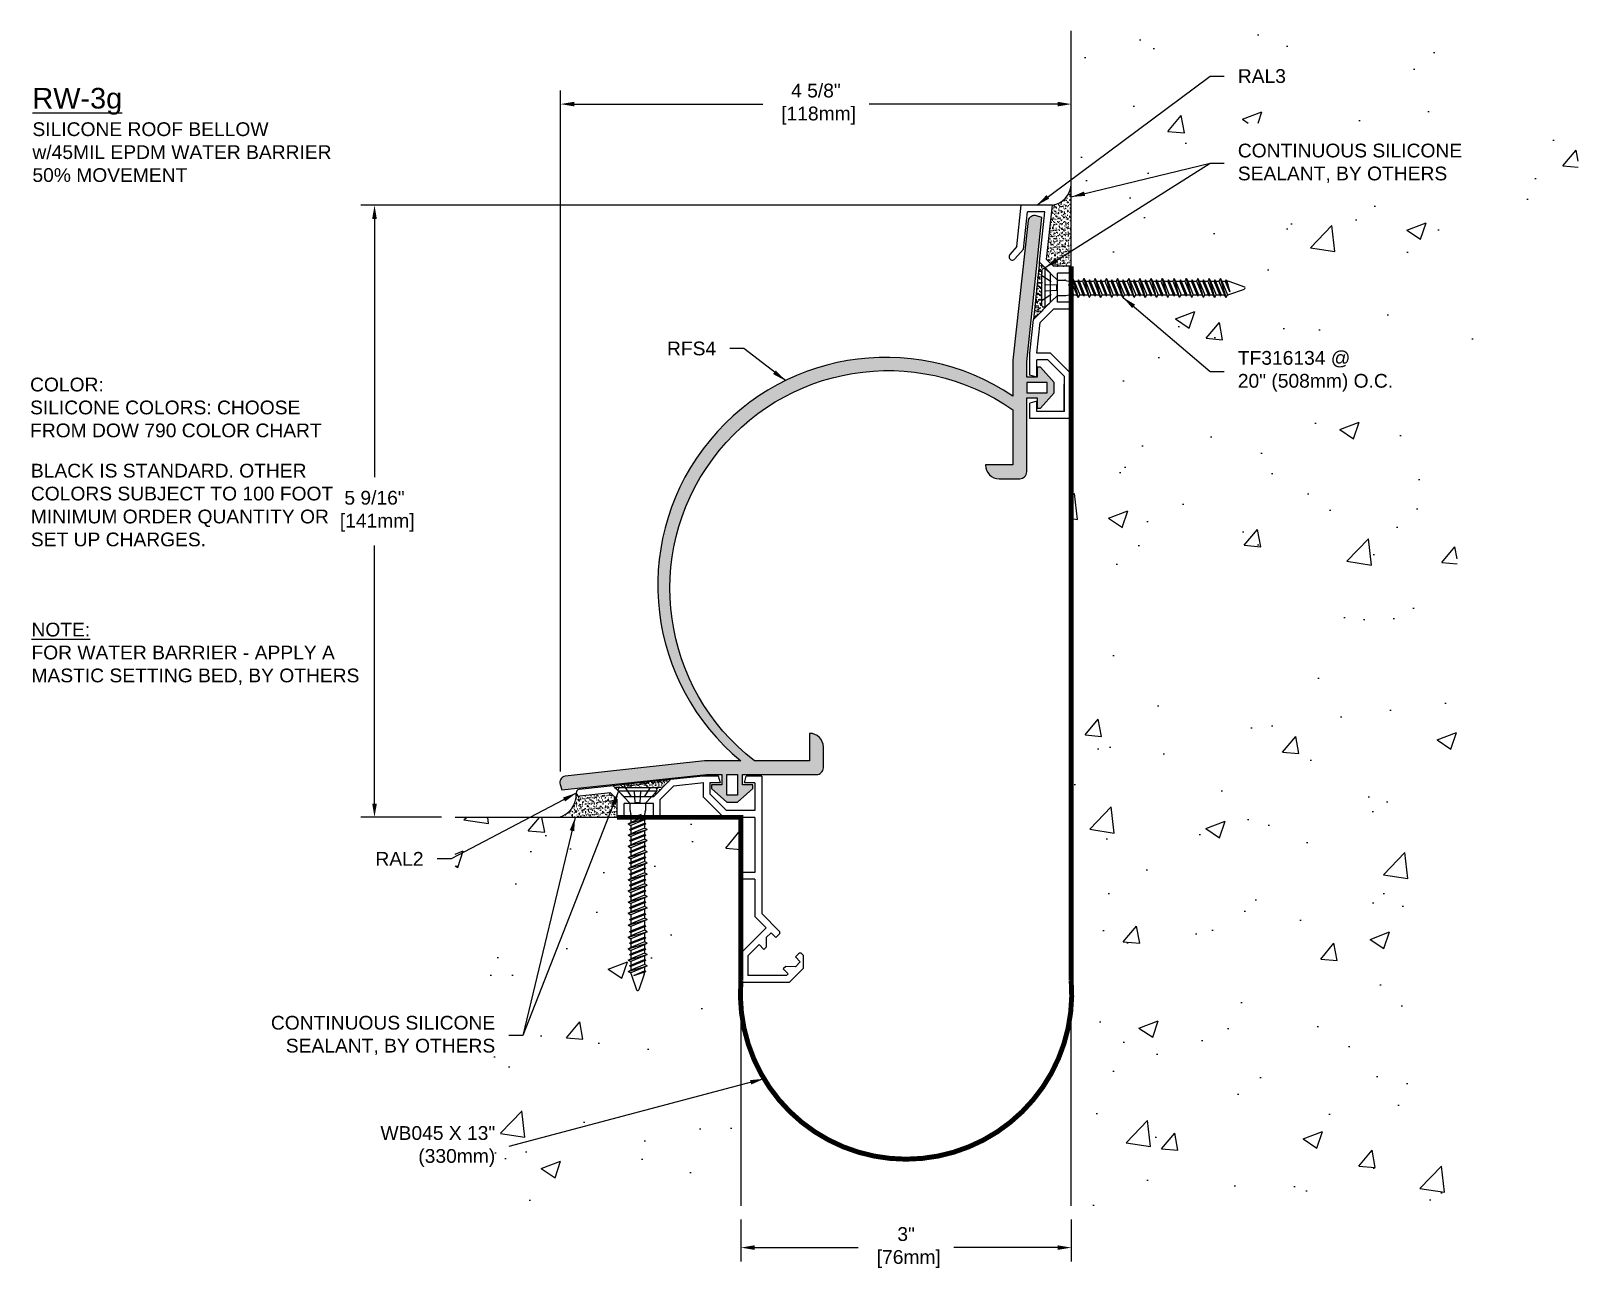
# Model space of a CAD drawing. Header units: inches. Extents: x -19.8 to 11, y -11.2 to 3.6.
# Drawn here: x -3.09 to 10.97, y -11.15 to 0.09 of the extents above; entities outside this region: 1.
import ezdxf

# ---------------------------------------------------------------- set-up
doc = ezdxf.new("R2010")
doc.units = ezdxf.units.IN
doc.header["$LTSCALE"] = 0.25
doc.header["$MEASUREMENT"] = 0
doc.linetypes.add('DASHED', pattern=[0.75, 0.5, -0.25])
for name, color, linetype in [('Anchors', 4, 'Continuous'), ('Conditions', 1, 'Continuous'), ('Dimensions', 3, 'Continuous'), ('Fillers', 2, 'Continuous'), ('Metals', 7, 'Continuous'), ('NOTES', 30, 'Continuous'), ('TEXT', 2, 'Continuous')]:
    doc.layers.add(name, color=color, linetype=linetype)
doc.styles.add('ARIAL', font='arial.ttf')
doc.dimstyles.new('Arial', dxfattribs={"dimtxt": 0.125, "dimasz": 0.125, "dimexe": 0.125, "dimexo": 0.125, "dimgap": 0.125, "dimtad": 0, "dimtih": 1, "dimtoh": 1, "dimdec": 4, "dimzin": 3, "dimdsep": 46, "dimlunit": 4, "dimtxsty": 'ARIAL', "dimcen": 0.125, "dimadec": 0, "dimazin": 0, "dimtfac": 1, "dimtdec": 4, "dimtofl": 0, "dimtmove": 0, "dimatfit": 3, "dimfxl": 0, "dimfrac": 2, "dimtolj": 1, "dimtzin": 0, "dimarcsym": 0})

# ---------------------------------------------------------------- blocks, each defined once
blk = doc.blocks.new('*D7')
at = {"layer": 'DEFPOINTS', "color": 0}
for p in [(3.363, -10.585), (6.363, -10.585), (6.363, -10.965)]:
    blk.add_point(p, dxfattribs=at)
at = {"layer": 'Dimensions', "color": 0, "lineweight": -2}
for p, q in [((3.363, -10.71), (3.363, -11.09)), ((6.363, -10.71), (6.363, -11.09)), ((3.488, -10.965), (4.428, -10.965)), ((6.238, -10.965), (5.297, -10.965))]:
    blk.add_line(p, q, dxfattribs=at)
at = {"layer": 'Dimensions', "color": 0}
for points in [[(3.488, -10.944), (3.488, -10.986), (3.363, -10.965)], [(6.238, -10.944), (6.238, -10.986), (6.363, -10.965)]]:
    blk.add_solid(points, dxfattribs=at)
at = {"layer": 'Dimensions', "color": 0, "insert": (4.863, -10.965), "char_height": 0.125, "attachment_point": 5, "style": 'ARIAL'}
blk.add_mtext('\\A1;3"\\P [76mm]', dxfattribs=at)
blk = doc.blocks.new('A$C63CB1885')
for p, q in [((-0.176, 0), (-0.175, 0.018)), ((-0.176, 0), (0.176, 0)), ((-0.176, 0), (-0.07, -0.113)), ((-0.163, 0.029), (0.163, 0.029)), ((0.07, -0.113), (0.176, 0)), ((0.176, 0), (0.175, 0.018)), ((-0.07, -0.113), (0.07, -0.113)), ((-0.07, -0.113), (-0.07, -0.18)), ((0.07, -0.113), (0.07, -0.18)), ((-0.086, -0.302), (0.086, -0.251)), ((-0.074, -0.251), (0.032, -0.215)), ((-0.074, -0.251), (-0.062, -0.245)), ((-0.074, -0.251), (-0.062, -0.257)), ((-0.069, -0.189), (-0.063, -0.215)), ((-0.062, -0.245), (0.032, -0.215)), ((0.032, -0.215), (-0.062, -0.257)), ((-0.062, -0.225), (-0.062, -0.245)), ((0.062, -0.238), (-0.062, -0.289)), ((-0.062, -0.257), (-0.062, -0.289)), ((0.062, -0.264), (-0.062, -0.315)), ((0.062, -0.225), (0.062, -0.238)), ((0.086, -0.251), (0.062, -0.238)), ((0.086, -0.251), (0.062, -0.264)), ((0.062, -0.264), (0.062, -0.296)), ((0.069, -0.189), (0.063, -0.215)), ((-0.086, -0.302), (-0.062, -0.289)), ((-0.086, -0.302), (-0.062, -0.315)), ((-0.086, -0.403), (0.086, -0.353)), ((-0.086, -0.403), (-0.062, -0.391)), ((-0.086, -0.403), (-0.062, -0.416)), ((-0.074, -0.353), (0.074, -0.302)), ((-0.074, -0.353), (-0.062, -0.346)), ((-0.074, -0.353), (-0.062, -0.359)), ((-0.074, -0.454), (0.074, -0.403)), ((-0.062, -0.346), (0.062, -0.296)), ((0.062, -0.308), (-0.062, -0.359)), ((-0.062, -0.315), (-0.062, -0.346)), ((0.062, -0.34), (-0.062, -0.391)), ((-0.062, -0.359), (-0.062, -0.391)), ((0.062, -0.366), (-0.062, -0.416)), ((-0.062, -0.448), (0.062, -0.397)), ((0.062, -0.41), (-0.062, -0.46)), ((-0.062, -0.416), (-0.062, -0.448)), ((0.074, -0.302), (0.062, -0.296)), ((0.074, -0.302), (0.062, -0.308)), ((0.062, -0.308), (0.062, -0.34)), ((0.086, -0.353), (0.062, -0.34)), ((0.086, -0.353), (0.062, -0.366)), ((0.062, -0.366), (0.062, -0.397)), ((0.074, -0.403), (0.062, -0.397)), ((0.074, -0.403), (0.062, -0.41)), ((0.062, -0.41), (0.062, -0.441)), ((-0.086, -0.505), (0.086, -0.454)), ((-0.086, -0.505), (-0.062, -0.492)), ((-0.086, -0.505), (-0.062, -0.518)), ((-0.086, -0.607), (0.086, -0.556)), ((-0.074, -0.454), (-0.062, -0.448)), ((-0.074, -0.454), (-0.062, -0.46)), ((-0.074, -0.556), (0.074, -0.505)), ((-0.074, -0.556), (-0.062, -0.55)), ((-0.074, -0.556), (-0.062, -0.562)), ((0.062, -0.441), (-0.062, -0.492)), ((-0.062, -0.46), (-0.062, -0.492)), ((0.062, -0.467), (-0.062, -0.518)), ((-0.062, -0.55), (0.062, -0.499)), ((0.062, -0.511), (-0.062, -0.562)), ((-0.062, -0.518), (-0.062, -0.55)), ((0.062, -0.543), (-0.062, -0.594)), ((-0.062, -0.562), (-0.062, -0.594)), ((0.086, -0.454), (0.062, -0.441)), ((0.086, -0.454), (0.062, -0.467)), ((0.062, -0.467), (0.062, -0.499)), ((0.074, -0.505), (0.062, -0.499)), ((0.074, -0.505), (0.062, -0.511)), ((0.062, -0.511), (0.062, -0.543)), ((0.086, -0.556), (0.062, -0.543)), ((0.086, -0.556), (0.062, -0.569)), ((-0.086, -0.607), (-0.062, -0.594)), ((-0.086, -0.607), (-0.062, -0.619)), ((-0.086, -0.708), (0.086, -0.657)), ((-0.086, -0.708), (-0.062, -0.695)), ((-0.074, -0.657), (0.074, -0.607)), ((-0.074, -0.657), (-0.062, -0.651)), ((-0.074, -0.657), (-0.062, -0.664)), ((0.062, -0.569), (-0.062, -0.619)), ((-0.062, -0.651), (0.062, -0.6)), ((0.062, -0.613), (-0.062, -0.664)), ((-0.062, -0.619), (-0.062, -0.651)), ((0.062, -0.644), (-0.062, -0.695)), ((-0.062, -0.664), (-0.062, -0.695)), ((0.062, -0.67), (-0.062, -0.721)), ((-0.062, -0.753), (0.062, -0.702)), ((0.062, -0.569), (0.062, -0.6)), ((0.074, -0.607), (0.062, -0.6)), ((0.074, -0.607), (0.062, -0.613)), ((0.062, -0.613), (0.062, -0.644)), ((0.086, -0.657), (0.062, -0.644)), ((0.086, -0.657), (0.062, -0.67)), ((0.062, -0.67), (0.062, -0.702)), ((0.074, -0.708), (0.062, -0.702)), ((-0.086, -0.708), (-0.062, -0.721)), ((-0.086, -0.81), (0.086, -0.759)), ((-0.086, -0.81), (-0.062, -0.797)), ((-0.086, -0.81), (-0.062, -0.823)), ((-0.074, -0.759), (0.074, -0.708)), ((-0.074, -0.759), (-0.062, -0.753)), ((-0.074, -0.759), (-0.062, -0.765)), ((-0.074, -0.86), (0.074, -0.81)), ((0.062, -0.714), (-0.062, -0.765)), ((-0.062, -0.721), (-0.062, -0.753)), ((0.062, -0.746), (-0.062, -0.797)), ((-0.062, -0.765), (-0.062, -0.797)), ((0.062, -0.772), (-0.062, -0.823)), ((-0.062, -0.854), (0.062, -0.804)), ((0.062, -0.816), (-0.062, -0.867)), ((-0.062, -0.823), (-0.062, -0.854)), ((0.074, -0.708), (0.062, -0.714)), ((0.062, -0.714), (0.062, -0.746)), ((0.086, -0.759), (0.062, -0.746)), ((0.086, -0.759), (0.062, -0.772)), ((0.062, -0.772), (0.062, -0.804)), ((0.074, -0.81), (0.062, -0.804)), ((0.074, -0.81), (0.062, -0.816)), ((0.062, -0.816), (0.062, -0.848)), ((-0.086, -0.911), (0.086, -0.86)), ((-0.086, -0.911), (-0.062, -0.898)), ((-0.086, -0.911), (-0.062, -0.924)), ((-0.086, -1.013), (0.086, -0.962)), ((-0.074, -0.86), (-0.062, -0.854)), ((-0.074, -0.86), (-0.062, -0.867)), ((-0.074, -0.962), (0.074, -0.911)), ((-0.074, -0.962), (-0.062, -0.956)), ((-0.074, -0.962), (-0.062, -0.968)), ((0.062, -0.848), (-0.062, -0.898)), ((-0.062, -0.867), (-0.062, -0.898)), ((0.062, -0.873), (-0.062, -0.924)), ((-0.062, -0.956), (0.062, -0.905)), ((0.062, -0.917), (-0.062, -0.968)), ((-0.062, -0.924), (-0.062, -0.956)), ((0.062, -0.949), (-0.062, -1)), ((-0.062, -0.968), (-0.062, -1)), ((0.062, -0.975), (-0.062, -1.026)), ((0.086, -0.86), (0.062, -0.848)), ((0.086, -0.86), (0.062, -0.873)), ((0.062, -0.873), (0.062, -0.905)), ((0.074, -0.911), (0.062, -0.905)), ((0.074, -0.911), (0.062, -0.917)), ((0.062, -0.917), (0.062, -0.949)), ((0.086, -0.962), (0.062, -0.949)), ((0.086, -0.962), (0.062, -0.975)), ((0.062, -0.975), (0.062, -1.007)), ((-0.086, -1.013), (-0.062, -1)), ((-0.086, -1.013), (-0.062, -1.026)), ((-0.086, -1.114), (0.086, -1.064)), ((-0.086, -1.114), (-0.062, -1.101)), ((-0.086, -1.114), (-0.062, -1.127)), ((-0.074, -1.064), (0.074, -1.013)), ((-0.074, -1.064), (-0.062, -1.057)), ((-0.074, -1.064), (-0.062, -1.07)), ((-0.074, -1.171), (0.074, -1.121)), ((-0.062, -1.057), (0.062, -1.007)), ((0.062, -1.019), (-0.062, -1.07)), ((-0.062, -1.026), (-0.062, -1.057)), ((0.062, -1.051), (-0.062, -1.101)), ((-0.062, -1.07), (-0.062, -1.101)), ((0.062, -1.077), (-0.062, -1.127)), ((-0.062, -1.165), (0.062, -1.115)), ((0.074, -1.013), (0.062, -1.007)), ((0.074, -1.013), (0.062, -1.019)), ((0.062, -1.019), (0.062, -1.051)), ((0.086, -1.064), (0.062, -1.051)), ((0.086, -1.064), (0.062, -1.077)), ((0.062, -1.077), (0.062, -1.115)), ((0.074, -1.121), (0.062, -1.115)), ((0.074, -1.121), (0.062, -1.127)), ((-0.086, -1.222), (0.086, -1.171)), ((-0.086, -1.222), (-0.062, -1.209)), ((-0.086, -1.222), (-0.062, -1.235)), ((-0.074, -1.171), (-0.062, -1.165)), ((-0.074, -1.171), (-0.062, -1.178)), ((-0.074, -1.282), (0.074, -1.231)), ((0.062, -1.127), (-0.062, -1.178)), ((-0.062, -1.127), (-0.062, -1.165)), ((0.062, -1.159), (-0.062, -1.209)), ((-0.062, -1.178), (-0.062, -1.209)), ((0.062, -1.184), (-0.062, -1.235)), ((-0.062, -1.275), (0.062, -1.225)), ((-0.062, -1.235), (-0.062, -1.275)), ((0.062, -1.237), (-0.062, -1.288)), ((0.062, -1.127), (0.062, -1.159)), ((0.086, -1.171), (0.062, -1.159)), ((0.086, -1.171), (0.062, -1.184)), ((0.062, -1.184), (0.062, -1.225)), ((0.074, -1.231), (0.062, -1.225)), ((0.074, -1.231), (0.062, -1.237)), ((0.062, -1.237), (0.062, -1.269)), ((-0.086, -1.332), (0.086, -1.282)), ((-0.086, -1.332), (-0.062, -1.319)), ((-0.086, -1.332), (-0.062, -1.345)), ((-0.086, -1.438), (0.086, -1.387)), ((-0.074, -1.282), (-0.062, -1.275)), ((-0.074, -1.282), (-0.062, -1.288)), ((-0.074, -1.387), (0.074, -1.336)), ((-0.074, -1.387), (-0.062, -1.381)), ((-0.074, -1.387), (-0.062, -1.393)), ((0.062, -1.269), (-0.062, -1.319)), ((-0.062, -1.288), (-0.062, -1.319)), ((0.062, -1.295), (-0.062, -1.345)), ((-0.062, -1.381), (0.062, -1.33)), ((0.062, -1.343), (-0.062, -1.393)), ((-0.062, -1.345), (-0.062, -1.381)), ((0.062, -1.374), (-0.062, -1.425)), ((-0.062, -1.393), (-0.062, -1.425)), ((0.062, -1.4), (-0.062, -1.451)), ((0.086, -1.282), (0.062, -1.269)), ((0.086, -1.282), (0.062, -1.295)), ((0.062, -1.295), (0.062, -1.33)), ((0.074, -1.336), (0.062, -1.33)), ((0.074, -1.336), (0.062, -1.343)), ((0.062, -1.343), (0.062, -1.374)), ((0.086, -1.387), (0.062, -1.374)), ((0.086, -1.387), (0.062, -1.4)), ((0.062, -1.4), (0.062, -1.433)), ((-0.086, -1.438), (-0.062, -1.425)), ((-0.086, -1.438), (-0.062, -1.451)), ((-0.086, -1.54), (0.086, -1.489)), ((-0.086, -1.54), (-0.062, -1.527)), ((-0.086, -1.54), (-0.062, -1.553)), ((-0.074, -1.489), (0.074, -1.439)), ((-0.074, -1.489), (-0.062, -1.483)), ((-0.074, -1.489), (-0.062, -1.496)), ((-0.074, -1.592), (0.074, -1.541)), ((-0.062, -1.483), (0.062, -1.433)), ((0.062, -1.445), (-0.062, -1.496)), ((-0.062, -1.451), (-0.062, -1.483)), ((0.062, -1.477), (-0.062, -1.527)), ((-0.062, -1.496), (-0.062, -1.527)), ((0.062, -1.502), (-0.062, -1.553)), ((-0.062, -1.586), (0.062, -1.535)), ((0.074, -1.439), (0.062, -1.433)), ((0.074, -1.439), (0.062, -1.445)), ((0.062, -1.445), (0.062, -1.477)), ((0.086, -1.489), (0.062, -1.477)), ((0.086, -1.489), (0.062, -1.502)), ((0.062, -1.502), (0.062, -1.535)), ((0.074, -1.541), (0.062, -1.535)), ((0.074, -1.541), (0.062, -1.547)), ((-0.086, -1.643), (0.086, -1.592)), ((-0.086, -1.643), (-0.062, -1.63)), ((-0.086, -1.643), (-0.062, -1.655)), ((-0.074, -1.592), (-0.062, -1.586)), ((-0.074, -1.592), (-0.062, -1.598)), ((0.062, -1.547), (-0.062, -1.598)), ((-0.062, -1.553), (-0.062, -1.586)), ((0.062, -1.579), (-0.062, -1.63)), ((-0.062, -1.598), (-0.062, -1.63)), ((0.062, -1.605), (-0.062, -1.655)), ((-0.06, -1.668), (-0.01, -1.81)), ((-0.034, -1.679), (0.062, -1.636)), ((-0.034, -1.679), (0.074, -1.643)), ((0.062, -1.649), (-0.034, -1.679)), ((0.06, -1.668), (0.01, -1.81)), ((0.062, -1.547), (0.062, -1.579)), ((0.086, -1.592), (0.062, -1.579)), ((0.086, -1.592), (0.062, -1.605)), ((0.062, -1.605), (0.062, -1.652)), ((0.074, -1.643), (0.062, -1.636)), ((0.074, -1.643), (0.062, -1.649))]:
    blk.add_line(p, q)
at = {"linetype": 'DASHED', "ltscale": 0.025}
for p, q in [((-0.113, 0.029), (-0.024, -0.106)), ((-0.024, -0.106), (-0.031, 0.028)), ((0.024, -0.106), (0.031, 0.029)), ((0.112, 0.029), (0.024, -0.106)), ((-0.024, -0.106), (0.024, -0.106))]:
    blk.add_line(p, q, dxfattribs=at)
for centre, radius, start, end in [((-0.163, 0.017), 0.0112, 90, 175), ((0.163, 0.017), 0.0112, 5, 90), ((-0.023, -0.18), 0.0465, 180, 191.9357), ((-0.109, -0.225), 0.0465, 0, 11.9357), ((0.109, -0.225), 0.0465, 168.0643, 180), ((0.023, -0.18), 0.0465, 348.0643, 0), ((-0.016, -1.652), 0.0465, 183.9476, 199.3058), ((0.016, -1.652), 0.0465, 340.6942, 0), ((0, -1.806), 0.0106, 204.1001, 335.8999)]:
    blk.add_arc(centre, radius, start, end)
blk = doc.blocks.new('TF316134')
blk.add_blockref('A$C63CB1885', (0, -0.0285))
blk = doc.blocks.new('*D8')
at = {"layer": 'DEFPOINTS', "color": 0}
for p in [(0.035, -1.492), (6.191, -1.492), (0.768, -7.055)]:
    blk.add_point(p, dxfattribs=at)
at = {"layer": 'Dimensions', "color": 0, "lineweight": -2}
for p, q in [((6.066, -1.492), (-0.09, -1.492)), ((0.035, -1.617), (0.035, -3.963)), ((0.035, -6.93), (0.035, -4.584)), ((0.643, -7.055), (-0.09, -7.055))]:
    blk.add_line(p, q, dxfattribs=at)
at = {"layer": 'Dimensions', "color": 0}
for points in [[(0.014, -1.617), (0.056, -1.617), (0.035, -1.492)], [(0.014, -6.93), (0.056, -6.93), (0.035, -7.055)]]:
    blk.add_solid(points, dxfattribs=at)
at = {"layer": 'Dimensions', "color": 0, "insert": (0.035, -4.274), "char_height": 0.125, "attachment_point": 5, "style": 'ARIAL'}
blk.add_mtext('\\A1;5 9/16"\\P [141mm]', dxfattribs=at)
blk = doc.blocks.new('*D9')
at = {"layer": 'DEFPOINTS', "color": 0}
for p in [(6.363, -0.574), (6.363, -1.418), (1.725, -6.764)]:
    blk.add_point(p, dxfattribs=at)
at = {"layer": 'Dimensions', "color": 0, "lineweight": -2}
for p, q in [((1.725, -6.639), (1.725, -0.449)), ((6.363, -1.293), (6.363, -0.449)), ((1.85, -0.574), (3.561, -0.574)), ((6.238, -0.574), (4.527, -0.574))]:
    blk.add_line(p, q, dxfattribs=at)
at = {"layer": 'Dimensions', "color": 0}
for points in [[(1.85, -0.553), (1.85, -0.595), (1.725, -0.574)], [(6.238, -0.553), (6.238, -0.595), (6.363, -0.574)]]:
    blk.add_solid(points, dxfattribs=at)
at = {"layer": 'Dimensions', "color": 0, "insert": (4.044, -0.574), "char_height": 0.125, "attachment_point": 5, "style": 'ARIAL'}
blk.add_mtext('\\A1;4 5/8"\\P [118mm]', dxfattribs=at)
blk = doc.blocks.new('RAL2')
for p, q in [((-0.797, 1.687), (-0.642, 1.843)), ((-0.345, 1.875), (-0.642, 1.843)), ((-0.205, 1.875), (-0.345, 1.875)), ((-0.188, 1.813), (-0.205, 1.875)), ((0.03, 1.813), (0.047, 1.875)), ((0.187, 1.875), (0.047, 1.875)), ((0.187, 1.875), (0.187, 0.625)), ((-1.497, 1.72), (-1.497, 1.718)), ((-1.162, 1.787), (-1.47, 1.753)), ((-1.185, 1.722), (-1.464, 1.692)), ((-1.125, 1.662), (-1.185, 1.722)), ((-1.062, 1.687), (-1.162, 1.787)), ((-0.797, 1.687), (-1.062, 1.687)), ((-0.735, 1.662), (-0.613, 1.784)), ((-0.338, 1.813), (-0.613, 1.784)), ((-0.345, 1.813), (-0.345, 1.687)), ((-0.158, 1.5), (-0.345, 1.687)), ((-0.188, 1.813), (-0.283, 1.813)), ((-0.283, 1.813), (-0.283, 1.713)), ((-0.132, 1.562), (-0.283, 1.713)), ((0.125, 1.813), (0.03, 1.813)), ((0.125, 1.813), (0.125, 1.562)), ((-1.125, 1.5), (-1.125, 1.662)), ((-0.797, 1.625), (-1.062, 1.625)), ((-1.062, 1.5), (-1.062, 1.625)), ((-0.797, 1.5), (-0.797, 1.625)), ((-0.735, 1.5), (-0.735, 1.662)), ((0.125, 1.562), (-0.132, 1.562)), ((-1.062, 1.5), (-1.125, 1.5)), ((-0.735, 1.5), (-0.797, 1.5)), ((0.125, 1.5), (-0.158, 1.5)), ((0.125, 1.5), (0.125, 1)), ((0, 1), (0, 0.938)), ((0.125, 1), (0, 1)), ((0.125, 0.938), (0, 0.938)), ((0.125, 0.938), (0.125, 0.599)), ((0.125, 0.599), (0.228, 0.496)), ((0.187, 0.625), (0.346, 0.466)), ((0.228, 0.496), (0, 0.268)), ((0.272, 0.452), (0.228, 0.408)), ((0.272, 0.452), (0.316, 0.408)), ((0.346, 0.438), (0.316, 0.408)), ((0.163, 0.343), (0.062, 0.242)), ((0.163, 0.343), (0.206, 0.299)), ((0.228, 0.321), (0.206, 0.299)), ((0.228, 0.408), (0.228, 0.321)), ((0, 0.268), (0, 0)), ((0.062, 0.242), (0.062, 0.062)), ((0.405, 0.144), (0.383, 0.122)), ((0.493, 0.143), (0.405, 0.144)), ((0.522, 0.261), (0.493, 0.232)), ((0.493, 0.232), (0.537, 0.187)), ((0.537, 0.187), (0.493, 0.143)), ((0.551, 0.261), (0.563, 0.249)), ((0.563, 0.249), (0.563, 0.125)), ((0.438, 0), (0, 0)), ((0.412, 0.062), (0.062, 0.062)), ((0.383, 0.122), (0.428, 0.077)), ((0.428, 0.077), (0.412, 0.062)), ((0.563, 0.125), (0.438, 0))]:
    blk.add_line(p, q)
for centre, radius, start, end in [((-1.467, 1.723), 0.03, 96.1768, 186.1768), ((-1.467, 1.721), 0.03, 186.1768, 276.1768), ((0.332, 0.452), 0.02, 315, 45), ((0.537, 0.247), 0.02, 45, 135)]:
    blk.add_arc(centre, radius, start, end)
blk = doc.blocks.new('RAL3')
for p, q in [((-0.493, 1.563), (-0.454, 1.938)), ((-0.171, 1.938), (-0.454, 1.938)), ((-0.434, 1.537), (-0.398, 1.876)), ((-0.24, 1.876), (-0.398, 1.876)), ((-0.288, 1.421), (-0.24, 1.876)), ((-0.223, 1.444), (-0.171, 1.938)), ((-0.493, 1.563), (-0.558, 1.489)), ((-0.434, 1.537), (-0.511, 1.449)), ((-0.187, 1.32), (-0.288, 1.421)), ((-0.161, 1.383), (-0.223, 1.444)), ((-0.187, 1.056), (-0.187, 1.32)), ((0, 1.383), (-0.161, 1.383)), ((0, 1.32), (-0.125, 1.32)), ((-0.125, 1.056), (-0.125, 1.32)), ((0, 1.32), (0, 1.383)), ((-0.187, 1.056), (-0.343, 0.9)), ((-0.161, 0.993), (-0.283, 0.871)), ((0, 0.993), (-0.161, 0.993)), ((0, 1.056), (-0.125, 1.056)), ((0, 0.993), (0, 1.056)), ((-0.375, 0.593), (-0.343, 0.9)), ((-0.313, 0.593), (-0.283, 0.871)), ((-0.375, 0.392), (-0.375, 0.593)), ((-0.187, 0.593), (-0.313, 0.593)), ((0, 0.406), (-0.187, 0.593)), ((-0.313, 0.375), (-0.313, 0.531)), ((-0.213, 0.531), (-0.313, 0.531)), ((-0.062, 0.38), (-0.213, 0.531)), ((-0.313, 0.375), (-0.375, 0.392)), ((-0.062, 0.062), (-0.062, 0.38)), ((0, 0), (0, 0.406)), ((-0.313, 0.157), (-0.375, 0.14)), ((-0.313, 0.062), (-0.313, 0.157)), ((-0.375, 0), (-0.375, 0.14)), ((0, 0), (-0.375, 0)), ((-0.062, 0.062), (-0.313, 0.062))]:
    blk.add_line(p, q)
blk.add_arc((-0.534, 1.469), 0.031, 138.8174, 318.8174)
blk = doc.blocks.new('RFS4 at 3RW')
h = blk.add_hatch(color=256)
h.dxf.hatch_style = 1
h.paths.add_polyline_path([(0.172, 0.125), (-0.156, 0.125), (-1.424, -0.013, 0.414214), (-1.468, -0.09), (-1.452, -0.138), (-0.14, 0), (0, 0), (0, -0.094), (-0.094, -0.094), (-0.094, -0.125), (0.047, -0.25), (0.094, -0.25), (0.141, -0.25), (0.281, -0.125), (0.281, -0.094), (0.188, -0.094), (0.188, 0), (0.859, 0, 0.414214), (0.922, 0.062), (0.922, 0.251, 0.416578), (0.797, 0.375), (0.797, 0.125), (0.297, 0.125, -0.975946), (2.644, 3.314), (2.644, 2.814), (2.394, 2.814, 0.416578), (2.518, 2.689), (2.706, 2.689, 0.414214), (2.769, 2.751), (2.769, 3.423), (2.863, 3.423), (2.863, 3.329), (2.894, 3.329), (3.019, 3.47), (3.019, 3.517), (3.019, 3.564), (2.894, 3.704), (2.863, 3.704), (2.863, 3.611), (2.769, 3.611), (2.769, 3.75), (2.907, 5.063), (2.859, 5.079, 0.414214), (2.782, 5.035), (2.644, 3.767), (2.644, 3.439, 0.952667)])
h.paths.add_polyline_path([(2.769, 3.564), (2.956, 3.564), (2.956, 3.47), (2.769, 3.47), (2.769, 3.517)], flags=16)
h.paths.add_polyline_path([(0.141, 0), (0.141, -0.188), (0.047, -0.188), (0.047, 0), (0.094, 0)], flags=16)
blk.add_lwpolyline([(2.644, 3.439, 0.952667), (0.172, 0.125), (0.172, 0.125), (-0.156, 0.125), (-1.424, -0.013, 0.414214), (-1.468, -0.09), (-1.452, -0.138), (-0.14, 0), (0, 0), (0, -0.094), (-0.094, -0.094), (-0.094, -0.125), (0.047, -0.25), (0.094, -0.25), (0.141, -0.25), (0.281, -0.125), (0.281, -0.094), (0.188, -0.094), (0.188, 0), (0.859, 0, 0.414214), (0.922, 0.062), (0.922, 0.251, 0.414214), (0.798, 0.375), (0.797, 0.375), (0.797, 0.125), (0.297, 0.125, -0.975946), (2.644, 3.314), (2.644, 2.814), (2.394, 2.814), (2.394, 2.813, 0.414214), (2.518, 2.689), (2.706, 2.689, 0.414214), (2.769, 2.751), (2.769, 3.423), (2.863, 3.423), (2.863, 3.329), (2.894, 3.329), (3.019, 3.47), (3.019, 3.517), (3.019, 3.564), (2.894, 3.704), (2.863, 3.704), (2.863, 3.611), (2.769, 3.611), (2.769, 3.75), (2.907, 5.063), (2.859, 5.079, 0.414214), (2.782, 5.035), (2.644, 3.767)], format="xyb", close=True)
for points in [[(2.769, 3.47), (2.956, 3.47), (2.956, 3.564), (2.769, 3.564), (2.769, 3.517)], [(0.141, 0), (0.141, -0.188), (0.047, -0.188), (0.047, 0), (0.094, 0)]]:
    blk.add_lwpolyline(points, close=True)

msp = doc.modelspace()

# ---------------------------------------------------------------- hatches: boundary and pattern name
at = {"layer": 'Conditions'}
h = msp.add_hatch(dxfattribs=at)
h.set_pattern_fill('AR-CONC', color=256, scale=0.25)
h.set_pattern_definition([(50, (-15.4953, -21.0357), (1.79315, -0.15688), [0.1875, -2.0625]), (355, (-15.4953, -21.0357), (-0.34688, 1.88048), [0.15, -1.65]), (100.4514, (-15.3459, -21.0488), (1.44627, 1.7236), [0.15935, -1.752855]), (46.184, (-15.4953, -20.5357), (2.6681, -0.4138), [0.28125, -3.09375]), (96.636, (-15.273, -20.5702), (2.33665, 2.4353), [0.23903, -2.62928]), (351.184, (-15.4953, -20.5357), (2.33665, 2.4353), [0.225, -2.475]), (21, (-15.2453, -20.6607), (1.49227, -1.00655), [0.1875, -2.0625]), (326, (-15.2453, -20.6607), (0.60829, 1.81288), [0.15, -1.65]), (71.4514, (-15.121, -20.7446), (2.10056, 0.80633), [0.15935, -1.752855]), (37.5, (-15.4953, -21.0357), (0.0304, 0.832235), [0, -1.63, 0, -1.675, 0, -1.65625]), (7.5, (-15.4953, -21.0357), (0.657674, 0.98603), [0, -0.955, 0, -1.5925, 0, -0.63125]), (327.5, (-16.0528, -21.0357), (1.334556, -0.056387), [0, -0.625, 0, -1.95, 0, -2.5875]), (317.5, (-16.3028, -21.0357), (1.457965, 0.250262), [0, -0.8125, 0, -1.295, 0, -1.8375])])
h.paths.add_polyline_path([(9.86866, 0.0909), (6.36253, 0.0909), (6.36253, -10.59358), (9.86866, -10.59358)])
edge = h.paths.add_edge_path(flags=16)
edge.add_line((7.76807, -2.33078), (7.75509, -2.30667))
edge.add_line((7.75509, -2.30667), (7.7235, -2.30668))
edge.add_line((7.7235, -2.30668), (7.71729, -2.31823))
edge.add_line((7.71729, -2.31823), (7.71107, -2.30668))
edge.add_line((7.71107, -2.30668), (7.67878, -2.30668))
edge.add_line((7.67878, -2.30668), (7.66581, -2.33078))
edge.add_line((7.66581, -2.33078), (7.65283, -2.30668))
edge.add_line((7.65283, -2.30668), (7.62123, -2.30668))
edge.add_line((7.62123, -2.30668), (7.61502, -2.31823))
edge.add_line((7.61502, -2.31823), (7.60881, -2.30669))
edge.add_line((7.60881, -2.30669), (7.57652, -2.30669))
edge.add_line((7.57652, -2.30669), (7.56354, -2.33078))
edge.add_line((7.56354, -2.33078), (7.55057, -2.30669))
edge.add_line((7.55057, -2.30669), (7.51897, -2.30669))
edge.add_line((7.51897, -2.30669), (7.51276, -2.31823))
edge.add_line((7.51276, -2.31823), (7.50656, -2.30669))
edge.add_line((7.50656, -2.30669), (7.47088, -2.3067))
edge.add_line((7.47088, -2.3067), (7.45791, -2.33078))
edge.add_line((7.45791, -2.33078), (7.44494, -2.3067))
edge.add_line((7.44494, -2.3067), (7.41333, -2.3067))
edge.add_line((7.41333, -2.3067), (7.40713, -2.31823))
edge.add_line((7.40713, -2.31823), (7.40093, -2.3067))
edge.add_line((7.40093, -2.3067), (7.36075, -2.3067))
edge.add_line((7.36075, -2.3067), (7.34778, -2.33078))
edge.add_line((7.34778, -2.33078), (7.33482, -2.30671))
edge.add_line((7.33482, -2.30671), (7.3032, -2.30671))
edge.add_line((7.3032, -2.30671), (7.297, -2.31823))
edge.add_line((7.297, -2.31823), (7.2908, -2.30671))
edge.add_line((7.2908, -2.30671), (7.25286, -2.30671))
edge.add_line((7.25286, -2.30671), (7.2399, -2.33078))
edge.add_line((7.2399, -2.33078), (7.22694, -2.30671))
edge.add_line((7.22694, -2.30671), (7.19526, -2.30672))
edge.add_line((7.19526, -2.30672), (7.19529, -2.30677))
edge.add_line((7.19529, -2.30677), (7.18912, -2.31823))
edge.add_line((7.18912, -2.31823), (7.18293, -2.30672))
edge.add_line((7.18293, -2.30672), (7.1513, -2.30672))
edge.add_line((7.1513, -2.30672), (7.13834, -2.33078))
edge.add_line((7.13834, -2.33078), (7.12539, -2.30672))
edge.add_line((7.12539, -2.30672), (7.0937, -2.30672))
edge.add_line((7.0937, -2.30672), (7.09372, -2.30677))
edge.add_line((7.09372, -2.30677), (7.08756, -2.31823))
edge.add_line((7.08756, -2.31823), (7.08137, -2.30673))
edge.add_line((7.08137, -2.30673), (7.04973, -2.30673))
edge.add_line((7.04973, -2.30673), (7.03678, -2.33078))
edge.add_line((7.03678, -2.33078), (7.02383, -2.30673))
edge.add_line((7.02383, -2.30673), (6.99214, -2.30673))
edge.add_line((6.99214, -2.30673), (6.99216, -2.30677))
edge.add_line((6.99216, -2.30677), (6.986, -2.31823))
edge.add_line((6.986, -2.31823), (6.97981, -2.30673))
edge.add_line((6.97981, -2.30673), (6.94816, -2.30674))
edge.add_line((6.94816, -2.30674), (6.93522, -2.33078))
edge.add_line((6.93522, -2.33078), (6.92227, -2.30674))
edge.add_line((6.92227, -2.30674), (6.89058, -2.30674))
edge.add_line((6.89058, -2.30674), (6.8906, -2.30677))
edge.add_line((6.8906, -2.30677), (6.88443, -2.31823))
edge.add_line((6.88443, -2.31823), (6.87825, -2.30674))
edge.add_line((6.87825, -2.30674), (6.84659, -2.30674))
edge.add_line((6.84659, -2.30674), (6.83365, -2.33078))
edge.add_line((6.83365, -2.33078), (6.82071, -2.30675))
edge.add_line((6.82071, -2.30675), (6.78903, -2.30675))
edge.add_line((6.78903, -2.30675), (6.78904, -2.30677))
edge.add_line((6.78904, -2.30677), (6.78287, -2.31823))
edge.add_line((6.78287, -2.31823), (6.7767, -2.30675))
edge.add_line((6.7767, -2.30675), (6.74503, -2.30675))
edge.add_line((6.74503, -2.30675), (6.73209, -2.33078))
edge.add_line((6.73209, -2.33078), (6.71915, -2.30675))
edge.add_line((6.71915, -2.30675), (6.68747, -2.30676))
edge.add_line((6.68747, -2.30676), (6.68747, -2.30677))
edge.add_line((6.68747, -2.30677), (6.68131, -2.31823))
edge.add_line((6.68131, -2.31823), (6.67514, -2.30676))
edge.add_line((6.67514, -2.30676), (6.64346, -2.30676))
edge.add_line((6.64346, -2.30676), (6.63053, -2.33078))
edge.add_line((6.63053, -2.33078), (6.61759, -2.30676))
edge.add_line((6.61759, -2.30676), (6.58591, -2.30676))
edge.add_line((6.58591, -2.30676), (6.58591, -2.30677))
edge.add_line((6.58591, -2.30677), (6.57975, -2.31823))
edge.add_line((6.57975, -2.31823), (6.57358, -2.30677))
edge.add_line((6.57358, -2.30677), (6.54189, -2.30677))
edge.add_line((6.54189, -2.30677), (6.52897, -2.33078))
edge.add_line((6.52897, -2.33078), (6.51604, -2.30677))
edge.add_line((6.51604, -2.30677), (6.48435, -2.30677))
edge.add_line((6.48435, -2.30677), (6.47818, -2.31823))
edge.add_line((6.47818, -2.31823), (6.47202, -2.30677))
edge.add_line((6.47202, -2.30677), (6.44033, -2.30678))
edge.add_line((6.44033, -2.30678), (6.4274, -2.33078))
edge.add_line((6.4274, -2.33078), (6.41448, -2.30678))
edge.add_line((6.41448, -2.30678), (6.38279, -2.30678))
edge.add_line((6.38279, -2.30678), (6.37662, -2.31823))
edge.add_line((6.37662, -2.31823), (6.37046, -2.30678))
edge.add_line((6.37046, -2.30678), (6.41448, -2.30678))
edge.add_line((6.41448, -2.30678), (6.3637, -2.18228))
edge.add_line((6.3637, -2.18228), (6.37662, -2.15828))
edge.add_line((6.37662, -2.15828), (6.38955, -2.18228))
edge.add_line((6.38955, -2.18228), (6.42124, -2.18228))
edge.add_line((6.42124, -2.18228), (6.4274, -2.17084))
edge.add_line((6.4274, -2.17084), (6.43357, -2.18228))
edge.add_line((6.43357, -2.18228), (6.46526, -2.18228))
edge.add_line((6.46526, -2.18228), (6.47818, -2.15828))
edge.add_line((6.47818, -2.15828), (6.49111, -2.18228))
edge.add_line((6.49111, -2.18228), (6.5228, -2.18228))
edge.add_line((6.5228, -2.18228), (6.52897, -2.17084))
edge.add_line((6.52897, -2.17084), (6.53513, -2.18228))
edge.add_line((6.53513, -2.18228), (6.56682, -2.18228))
edge.add_line((6.56682, -2.18228), (6.57975, -2.15828))
edge.add_line((6.57975, -2.15828), (6.59267, -2.18228))
edge.add_line((6.59267, -2.18228), (6.62436, -2.18228))
edge.add_line((6.62436, -2.18228), (6.63053, -2.17084))
edge.add_line((6.63053, -2.17084), (6.63669, -2.18228))
edge.add_line((6.63669, -2.18228), (6.66838, -2.18228))
edge.add_line((6.66838, -2.18228), (6.68131, -2.15828))
edge.add_line((6.68131, -2.15828), (6.69423, -2.18228))
edge.add_line((6.69423, -2.18228), (6.72593, -2.18228))
edge.add_line((6.72593, -2.18228), (6.73209, -2.17084))
edge.add_line((6.73209, -2.17084), (6.73825, -2.18228))
edge.add_line((6.73825, -2.18228), (6.76995, -2.18228))
edge.add_line((6.76995, -2.18228), (6.78287, -2.15828))
edge.add_line((6.78287, -2.15828), (6.7958, -2.18228))
edge.add_line((6.7958, -2.18228), (6.82749, -2.18228))
edge.add_line((6.82749, -2.18228), (6.83365, -2.17084))
edge.add_line((6.83365, -2.17084), (6.83982, -2.18228))
edge.add_line((6.83982, -2.18228), (6.87151, -2.18228))
edge.add_line((6.87151, -2.18228), (6.88443, -2.15828))
edge.add_line((6.88443, -2.15828), (6.89736, -2.18228))
edge.add_line((6.89736, -2.18228), (6.92905, -2.18228))
edge.add_line((6.92905, -2.18228), (6.93522, -2.17084))
edge.add_line((6.93522, -2.17084), (6.94138, -2.18228))
edge.add_line((6.94138, -2.18228), (6.97307, -2.18228))
edge.add_line((6.97307, -2.18228), (6.986, -2.15828))
edge.add_line((6.986, -2.15828), (6.99892, -2.18228))
edge.add_line((6.99892, -2.18228), (7.03061, -2.18228))
edge.add_line((7.03061, -2.18228), (7.03678, -2.17084))
edge.add_line((7.03678, -2.17084), (7.04294, -2.18228))
edge.add_line((7.04294, -2.18228), (7.07463, -2.18228))
edge.add_line((7.07463, -2.18228), (7.08756, -2.15828))
edge.add_line((7.08756, -2.15828), (7.10048, -2.18228))
edge.add_line((7.10048, -2.18228), (7.13218, -2.18228))
edge.add_line((7.13218, -2.18228), (7.13834, -2.17084))
edge.add_line((7.13834, -2.17084), (7.1445, -2.18228))
edge.add_line((7.1445, -2.18228), (7.1762, -2.18228))
edge.add_line((7.1762, -2.18228), (7.18912, -2.15828))
edge.add_line((7.18912, -2.15828), (7.20205, -2.18228))
edge.add_line((7.20205, -2.18228), (7.24006, -2.18228))
edge.add_line((7.24006, -2.18228), (7.24622, -2.17084))
edge.add_line((7.24622, -2.17084), (7.25238, -2.18228))
edge.add_line((7.25238, -2.18228), (7.28408, -2.18228))
edge.add_line((7.28408, -2.18228), (7.297, -2.15828))
edge.add_line((7.297, -2.15828), (7.30993, -2.18228))
edge.add_line((7.30993, -2.18228), (7.35019, -2.18228))
edge.add_line((7.35019, -2.18228), (7.35635, -2.17084))
edge.add_line((7.35635, -2.17084), (7.36251, -2.18228))
edge.add_line((7.36251, -2.18228), (7.3942, -2.18228))
edge.add_line((7.3942, -2.18228), (7.40713, -2.15828))
edge.add_line((7.40713, -2.15828), (7.42005, -2.18228))
edge.add_line((7.42005, -2.18228), (7.45582, -2.18228))
edge.add_line((7.45582, -2.18228), (7.46198, -2.17084))
edge.add_line((7.46198, -2.17084), (7.46814, -2.18228))
edge.add_line((7.46814, -2.18228), (7.49984, -2.18228))
edge.add_line((7.49984, -2.18228), (7.51276, -2.15828))
edge.add_line((7.51276, -2.15828), (7.52569, -2.18228))
edge.add_line((7.52569, -2.18228), (7.55808, -2.18228))
edge.add_line((7.55808, -2.18228), (7.56424, -2.17084))
edge.add_line((7.56424, -2.17084), (7.57041, -2.18228))
edge.add_line((7.57041, -2.18228), (7.6021, -2.18228))
edge.add_line((7.6021, -2.18228), (7.61502, -2.15828))
edge.add_line((7.61502, -2.15828), (7.62795, -2.18228))
edge.add_line((7.62795, -2.18228), (7.66034, -2.18228))
edge.add_line((7.66034, -2.18228), (7.6665, -2.17084))
edge.add_line((7.6665, -2.17084), (7.67267, -2.18228))
edge.add_line((7.67267, -2.18228), (7.70436, -2.18228))
edge.add_line((7.70436, -2.18228), (7.71729, -2.15828))
edge.add_line((7.71729, -2.15828), (7.73021, -2.18228))
edge.add_line((7.73021, -2.18228), (7.7619, -2.18228))
edge.add_line((7.7619, -2.18228), (7.76807, -2.17084))
edge.add_line((7.76807, -2.17084), (7.77423, -2.18228))
edge.add_line((7.77423, -2.18228), (7.78565, -2.18228))
edge.add_line((7.78565, -2.18228), (7.93417, -2.23431))
edge.add_arc((7.93152, -2.24453), 0.01056, -65.899922, 75.488576, ccw=False)
edge.add_line((7.93584, -2.25417), (7.78158, -2.30821))
edge.add_line((7.78158, -2.30821), (7.78099, -2.30678))
edge.add_line((7.78099, -2.30678), (7.76807, -2.33078))
h.paths.add_polyline_path([(7.72345, -2.30677), (7.67267, -2.18228), (7.66034, -2.18228), (7.71112, -2.30677)], flags=0)
h.paths.add_polyline_path([(7.62119, -2.30677), (7.57041, -2.18228), (7.55808, -2.18228), (7.60886, -2.30677)], flags=0)
h.paths.add_polyline_path([(7.51893, -2.30677), (7.46814, -2.18228), (7.45582, -2.18228), (7.5066, -2.30677)], flags=0)
h.paths.add_polyline_path([(7.41329, -2.30677), (7.36251, -2.18228), (7.35019, -2.18228), (7.40097, -2.30677)], flags=0)
h.paths.add_polyline_path([(7.30317, -2.30677), (7.25238, -2.18228), (7.24006, -2.18228), (7.29084, -2.30677)], flags=0)
h.paths.add_polyline_path([(6.48435, -2.30677), (6.43357, -2.18228), (6.42124, -2.18228), (6.47202, -2.30677)], flags=0)
h.paths.add_polyline_path([(6.88057, -5.74911), (8.40027, -5.74911), (8.40027, -4.73999), (6.88057, -4.73999)], flags=16)
h.paths.add_polyline_path([(7.80826, -0.51488), (8.55723, -0.51488), (8.55723, -0.1285), (7.80826, -0.1285)], flags=16)
h.paths.add_polyline_path([(7.82117, -3.33127), (10.03114, -3.33127), (10.03114, -2.62906), (7.82117, -2.62906)])
h.paths.add_polyline_path([(7.8158, -1.449), (10.96583, -1.449), (10.96583, -0.74679), (7.8158, -0.74679)])
h = msp.add_hatch(dxfattribs=at)
h.set_pattern_fill('AR-SAND', color=256, scale=0.02)
h.paths.add_polyline_path([(6.36253, -1.31063, -0.33829391), (6.19123, -1.49224), (6.13935, -1.98589), (6.20121, -2.04774), (6.36253, -2.04774)])
h = msp.add_hatch(dxfattribs=at)
h.set_pattern_fill('AR-SAND', color=256, scale=0.02)
h.set_pattern_definition([(37.5, (-4.76561, -10.511382), (-0.00125987, 0.038536475), [0, -0.0304, 0, -0.034, 0, -0.0325]), (7.5, (-4.76561, -10.51138), (0.03539553, 0.05644292), [0, -0.0164, 0, -0.0274, 0, -0.0105]), (327.5, (-4.79021, -10.51138), (0.06228284, 0.00011318), [0, -0.01, 0, -0.036, 0, -0.047]), (317.5, (-4.79021, -10.51138), (0.06012253, 0.01755351), [0, -0.005, 0, -0.0236, 0, -0.027])])
h.paths.add_polyline_path([(6.09703, -2.08108, -0.38887873), (6.1073, -2.06988), (6.12553, -2.06828), (6.17553, -2.11562), (6.17553, -2.10974), (6.0746, -2.00881), (6.01977, -2.5305), (6.17553, -2.37474), (6.17553, -2.37345), (6.12553, -2.42078), (6.1073, -2.41919, -0.38887873), (6.09703, -2.40798)])
h = msp.add_hatch(dxfattribs=at)
h.set_pattern_fill('AR-SAND', color=256, scale=0.02)
h.set_pattern_definition([(37.5, (-5.76561, -11.511382), (-0.00125987, 0.03853648), [0, -0.0304, 0, -0.034, 0, -0.0325]), (7.5, (-5.76561, -11.51138), (0.03539553, 0.05644292), [0, -0.0164, 0, -0.0274, 0, -0.0105]), (327.5, (-5.79021, -11.51138), (0.06228284, 0.00011318), [0, -0.01, 0, -0.036, 0, -0.047]), (317.5, (-5.79021, -11.51138), (0.06012253, 0.0175535), [0, -0.005, 0, -0.0236, 0, -0.027])])
h.paths.add_polyline_path([(2.72268, -6.71234), (2.20221, -6.76867), (2.29092, -6.85739), (2.24887, -6.81297), (2.25047, -6.79474, -0.38887873), (2.26167, -6.78447), (2.58857, -6.78447, -0.38887873), (2.59978, -6.79474), (2.60137, -6.81297), (2.54904, -6.86824), (2.56678, -6.86824)])
h = msp.add_hatch(dxfattribs=at)
h.set_pattern_fill('AR-SAND', color=256, scale=0.02)
h.set_pattern_definition([(37.5, (-1.99565, -12.37276), (-0.00125987, 0.03853648), [0, -0.0304, 0, -0.034, 0, -0.0325]), (7.5, (-1.99565, -12.37276), (0.03539553, 0.05644292), [0, -0.0164, 0, -0.0274, 0, -0.0105]), (327.5, (-2.02025, -12.37276), (0.06228284, 0.00011318), [0, -0.01, 0, -0.036, 0, -0.047]), (317.5, (-2.02025, -12.37276), (0.06012253, 0.0175535), [0, -0.005, 0, -0.0236, 0, -0.027])])
h.paths.add_polyline_path([(2.23928, -6.89342), (2.17936, -6.83351), (1.90077, -6.86366, -0.41421356), (1.86772, -6.83706, -0.35781751), (1.70625, -7.05524), (2.23928, -7.05524)])
h = msp.add_hatch(dxfattribs=at)
h.set_pattern_fill('AR-CONC', color=256, scale=0.25)
h.set_pattern_definition([(50, (-6.4953, -12.0357), (1.79315, -0.15688), [0.1875, -2.0625]), (355, (-6.4953, -12.0357), (-0.34688, 1.88048), [0.15, -1.65]), (100.451, (-6.3459, -12.0488), (1.44627, 1.7236), [0.15935, -1.75286]), (46.184, (-6.4953, -11.5357), (2.6681, -0.4138), [0.28125, -3.09375]), (96.636, (-6.273, -11.5702), (2.33665, 2.4353), [0.239, -2.6293]), (351.184, (-6.4953, -11.5357), (2.33665, 2.4353), [0.225, -2.475]), (21, (-6.2453, -11.6607), (1.49227, -1.00655), [0.1875, -2.0625]), (326, (-6.2453, -11.6607), (0.6083, 1.81288), [0.15, -1.65]), (71.451, (-6.121, -11.7446), (2.10056, 0.80633), [0.15935, -1.75286]), (37.5, (-6.4953, -12.0357), (0.0304, 0.832235), [0, -1.63, 0, -1.675, 0, -1.65625]), (7.5, (-6.4953, -12.0357), (0.657674, 0.98603), [0, -0.955, 0, -1.5925, 0, -0.63125]), (327.5, (-7.0528, -12.0357), (1.334556, -0.056387), [0, -0.625, 0, -1.95, 0, -2.5875]), (317.5, (-7.3028, -12.0357), (1.45797, 0.25026), [0, -0.8125, 0, -1.295, 0, -1.8375])])
h.paths.add_polyline_path([(3.36253, -7.05524), (2.495, -7.05524), (2.51137, -7.06406), (2.48737, -7.07699), (2.48737, -7.10868), (2.49882, -7.11484), (2.48737, -7.12101), (2.48737, -7.1527), (2.51137, -7.16562), (2.48737, -7.17855), (2.48737, -7.21024), (2.49882, -7.21641), (2.48737, -7.22257), (2.48737, -7.25426), (2.51137, -7.26719), (2.48737, -7.28011), (2.48737, -7.3118), (2.49882, -7.31797), (2.48737, -7.32413), (2.48737, -7.35582), (2.51137, -7.36875), (2.48737, -7.38167), (2.48737, -7.41337), (2.49882, -7.41953), (2.48737, -7.42569), (2.48737, -7.45739), (2.51137, -7.47031), (2.48737, -7.48324), (2.48737, -7.51493), (2.49882, -7.52109), (2.48737, -7.52726), (2.48737, -7.55895), (2.51137, -7.57187), (2.48737, -7.5848), (2.48737, -7.61649), (2.49882, -7.62266), (2.48737, -7.62882), (2.48737, -7.66051), (2.51137, -7.67344), (2.48737, -7.68636), (2.48737, -7.71805), (2.49882, -7.72422), (2.48737, -7.73038), (2.48737, -7.76207), (2.51137, -7.775), (2.48737, -7.78792), (2.48737, -7.81962), (2.49882, -7.82578), (2.48737, -7.83194), (2.48737, -7.86364), (2.51137, -7.87656), (2.48737, -7.88949), (2.48737, -7.9275), (2.49882, -7.93366), (2.48737, -7.93982), (2.48737, -7.97152), (2.51137, -7.98444), (2.48737, -7.99737), (2.48737, -8.03763), (2.49882, -8.04379), (2.48737, -8.04995), (2.48737, -8.08164), (2.51137, -8.09457), (2.48737, -8.10749), (2.48737, -8.14326), (2.49882, -8.14942), (2.48737, -8.15558), (2.48737, -8.18728), (2.51137, -8.2002), (2.48737, -8.21313), (2.48737, -8.24552), (2.49882, -8.25168), (2.48737, -8.25785), (2.48737, -8.28954), (2.51137, -8.30246), (2.48737, -8.31539), (2.48737, -8.34778), (2.49882, -8.35394), (2.48737, -8.36011), (2.48737, -8.3918), (2.51137, -8.40473), (2.48737, -8.41765), (2.48737, -8.44934), (2.49882, -8.45551), (2.48737, -8.46167), (2.48737, -8.46519, -0.08443704), (2.48476, -8.48056), (2.43535, -8.62161, -0.70927499), (2.41548, -8.62328), (2.36549, -8.48056, -0.06654669), (2.36299, -8.46849), (2.33887, -8.45551), (2.36298, -8.44253), (2.36298, -8.41094), (2.35143, -8.40473), (2.36298, -8.39851), (2.36297, -8.36622), (2.33887, -8.35325), (2.36297, -8.34027), (2.36297, -8.30867), (2.35143, -8.30246), (2.36297, -8.29625), (2.36297, -8.26396), (2.33887, -8.25098), (2.36296, -8.23801), (2.36296, -8.20641), (2.35143, -8.2002), (2.36296, -8.194), (2.36296, -8.15832), (2.33887, -8.14535), (2.36296, -8.13238), (2.36295, -8.10077), (2.35143, -8.09457), (2.36295, -8.08837), (2.36295, -8.04819), (2.33887, -8.03522), (2.36295, -8.02226), (2.36295, -7.99064), (2.35143, -7.98444), (2.36294, -7.97824), (2.36294, -7.9403), (2.33887, -7.92734), (2.36294, -7.91438), (2.36294, -7.88275), (2.35143, -7.87656), (2.36294, -7.87037), (2.36293, -7.83874), (2.33887, -7.82578), (2.36293, -7.81283), (2.36293, -7.78119), (2.35143, -7.775), (2.36293, -7.76881), (2.36293, -7.73717), (2.33887, -7.72422), (2.36292, -7.71127), (2.36292, -7.67962), (2.35143, -7.67344), (2.36292, -7.66725), (2.36292, -7.6356), (2.33887, -7.62266), (2.36292, -7.60971), (2.36291, -7.57805), (2.35143, -7.57187), (2.36291, -7.56569), (2.36291, -7.53403), (2.33887, -7.52109), (2.36291, -7.50815), (2.36291, -7.47649), (2.35143, -7.47031), (2.3629, -7.46414), (2.3629, -7.43247), (2.33887, -7.41953), (2.3629, -7.40659), (2.3629, -7.37492), (2.35143, -7.36875), (2.3629, -7.36258), (2.36289, -7.3309), (2.33887, -7.31797), (2.36289, -7.30503), (2.36289, -7.27335), (2.35143, -7.26719), (2.36289, -7.26102), (2.36289, -7.22933), (2.33887, -7.21641), (2.36288, -7.20348), (2.36288, -7.17179), (2.35143, -7.16562), (2.36288, -7.15946), (2.36288, -7.12777), (2.33887, -7.11484), (2.36288, -7.10192), (2.36287, -7.07023), (2.35143, -7.06406), (2.36287, -7.0579), (2.36287, -7.05524), (0.76784, -7.05524), (0.76784, -10.58462), (3.36253, -10.58462)])
h.paths.add_polyline_path([(0.21347, -8.43844), (1.2121, -8.43844), (1.2121, -7.92326), (0.21347, -7.92326)], flags=9)
h.paths.add_polyline_path([(-0.9997, -10.48256), (1.21006, -10.48256), (1.21006, -9.54646), (-0.9997, -9.54646)], flags=9)
h.paths.add_polyline_path([(-2.98759, -9.48702), (1.21244, -9.48702), (1.21244, -8.55075), (-2.98759, -8.55075)], flags=9)

# ---------------------------------------------------------------- linework, layer by layer
for p, q in [((6.36253, -10.58462), (6.36253, 0.0909)), ((6.0746, -2.00881), (6.01977, -2.5305)), ((2.72268, -6.71234), (2.20221, -6.76867)), ((3.36253, -7.05524), (0.76784, -7.05524)), ((3.36253, -7.05524), (3.36253, -10.58462))]:
    msp.add_line(p, q, dxfattribs=at)
for centre, radius, start, end in [((6.15803, -1.28934), 0.20561, 279.294785, 354.056245), ((1.65406, -6.84778), 0.21393, 283.755736, 2.872635)]:
    msp.add_arc(centre, radius, start, end, dxfattribs=at)
at = {"layer": 'Fillers', "const_width": 0.045}
msp.add_lwpolyline([(2.23753, -7.05524), (3.36253, -7.05524), (3.36253, -8.53702, 1.08306374), (6.36253, -8.53702), (6.36253, -2.04774)], format="xyb", dxfattribs=at)
at = {"layer": 'Metals'}
msp.add_line((6.30003, -3.36774), (6.30003, -3.11774), dxfattribs=at)

# ---------------------------------------------------------------- block references
at = {"layer": 'Anchors', "rotation": 90}
msp.add_blockref('TF316134', (6.09703, -2.24453), dxfattribs=at)
at = {"layer": 'Anchors'}
msp.add_blockref('TF316134', (2.42512, -6.78447), dxfattribs=at)
at = {"layer": 'Fillers'}
msp.add_blockref('RFS4 at 3RW', (3.18924, -6.66712), dxfattribs=at)
at = {"layer": 'Metals'}
for name, p in [('RAL3', (6.36253, -3.43024)), ('RAL2', (3.36428, -8.55524))]:
    msp.add_blockref(name, p, dxfattribs=at)

# ---------------------------------------------------------------- texts
at = {"layer": 'NOTES', "insert": (-19.838, 3.63716), "char_height": 0.125, "attachment_point": 4, "style": 'ARIAL'}
msp.add_mtext('\\A1;', dxfattribs=at)
at = {"layer": 'TEXT', "char_height": 0.125, "style": 'ARIAL'}
for s, insert, attachment_point in [('RAL3', (7.87572, -0.32003), 4), ('CONTINUOUS SILICONE\\PSEALANT, BY OTHERS', (7.87572, -1.11184), 4), ('RFS4', (3.13774, -2.79536), 6), ('TF316134 @ \\P20" (508mm) O.C.', (7.87572, -3.00306), 4), ('RAL2', (0.4799, -7.43242), 6), ('CONTINUOUS SILICONE\\PSEALANT, BY OTHERS', (1.13118, -9.03747), 6), ('WB045 X 13"\\P(330mm)', (1.13118, -10.04683), 6)]:
    msp.add_mtext(s, dxfattribs=dict(at, insert=insert, attachment_point=attachment_point))
at = {"layer": 'TEXT', "attachment_point": 1, "style": 'ARIAL'}
for s, insert, char_height, width in [('{\\H0.56391x;\\LRW-3g\\P\\H0.66667x;\\lSILICONE ROOF BELLOW\\Pw/45MIL EPDM WATER BARRIER\\P50% MOVEMENT}', (-3.07186, -0.42692), 0.3325, 10.1986292), ('COLOR:{\\L                             \\~\\P}SILICONE COLORS: CHOOSE FROM DOW 790 COLOR CHART', (-3.09338, -3.0598), 0.125, 2.8926006), ('BLACK IS STANDARD. OTHER COLORS SUBJECT TO 100 FOOT  MINIMUM ORDER QUANTITY OR SET UP CHARGES.', (-3.08591, -3.84223), 0.125, 2.8775467), ('{\\LNOTE:}\\PFOR WATER BARRIER - APPLY A MASTIC SETTING BED, BY OTHERS', (-3.08069, -5.28661), 0.125, 3.3730366)]:
    msp.add_mtext(s, dxfattribs=dict(at, insert=insert, char_height=char_height, width=width))

# ---------------------------------------------------------------- dimensions: what is measured, and where the dimension line sits
at = {"layer": 'Dimensions'}
for base, p1, p2, picture, middle in [((6.36253, -0.57381), (1.72546, -6.76378), (6.36253, -1.41767), '*D9', (4.044, -0.57381)), ((6.36253, -10.96469), (3.36253, -10.58462), (6.36253, -10.58462), '*D7', (4.86253, -10.96469))]:
    dim = msp.add_linear_dim(base=base, p1=p1, p2=p2, dimstyle='Arial', override={"dimpost": '\\X'}, dxfattribs=at)
    dim.commit()
    dim.dimension.update_dxf_attribs({"geometry": picture, "text_midpoint": middle, "dimtype": 160})
dim = msp.add_linear_dim(base=(0.03499, -1.49224), p1=(0.76784, -7.05524), p2=(6.19123, -1.49224), angle=90, dimstyle='Arial', override={"dimpost": '\\X'}, dxfattribs=at)
dim.commit()
dim.dimension.update_dxf_attribs({"geometry": '*D8', "text_midpoint": (0.03499, -4.27374), "dimtype": 160})

# ---------------------------------------------------------------- leaders
at = {"layer": 'TEXT'}
for points in [[(6.04996, -1.49224), (7.62572, -0.32003), (7.75072, -0.32003)], [(6.12506, -2.05928), (7.62572, -1.11184), (7.75072, -1.11184)], [(6.36253, -1.41767), (7.62572, -1.11184)], [(6.83365, -2.33078), (7.62572, -3.00306), (7.75072, -3.00306)], [(3.76627, -3.08714), (3.38774, -2.79536), (3.26274, -2.79536)], [(1.86751, -6.83507), (0.7299, -7.43242), (0.6049, -7.43242)], [(2.25199, -6.81846), (1.38118, -9.03747), (1.25618, -9.03747)], [(1.85751, -7.05524), (1.38118, -9.03747), (1.25618, -9.03747)], [(3.57228, -9.43119), (1.25618, -10.04683)]]:
    msp.add_leader(points, dimstyle='Arial', override={"dimgap": 0.125, "dimtad": 0}, dxfattribs=at)

doc.saveas('drawing.dxf')
